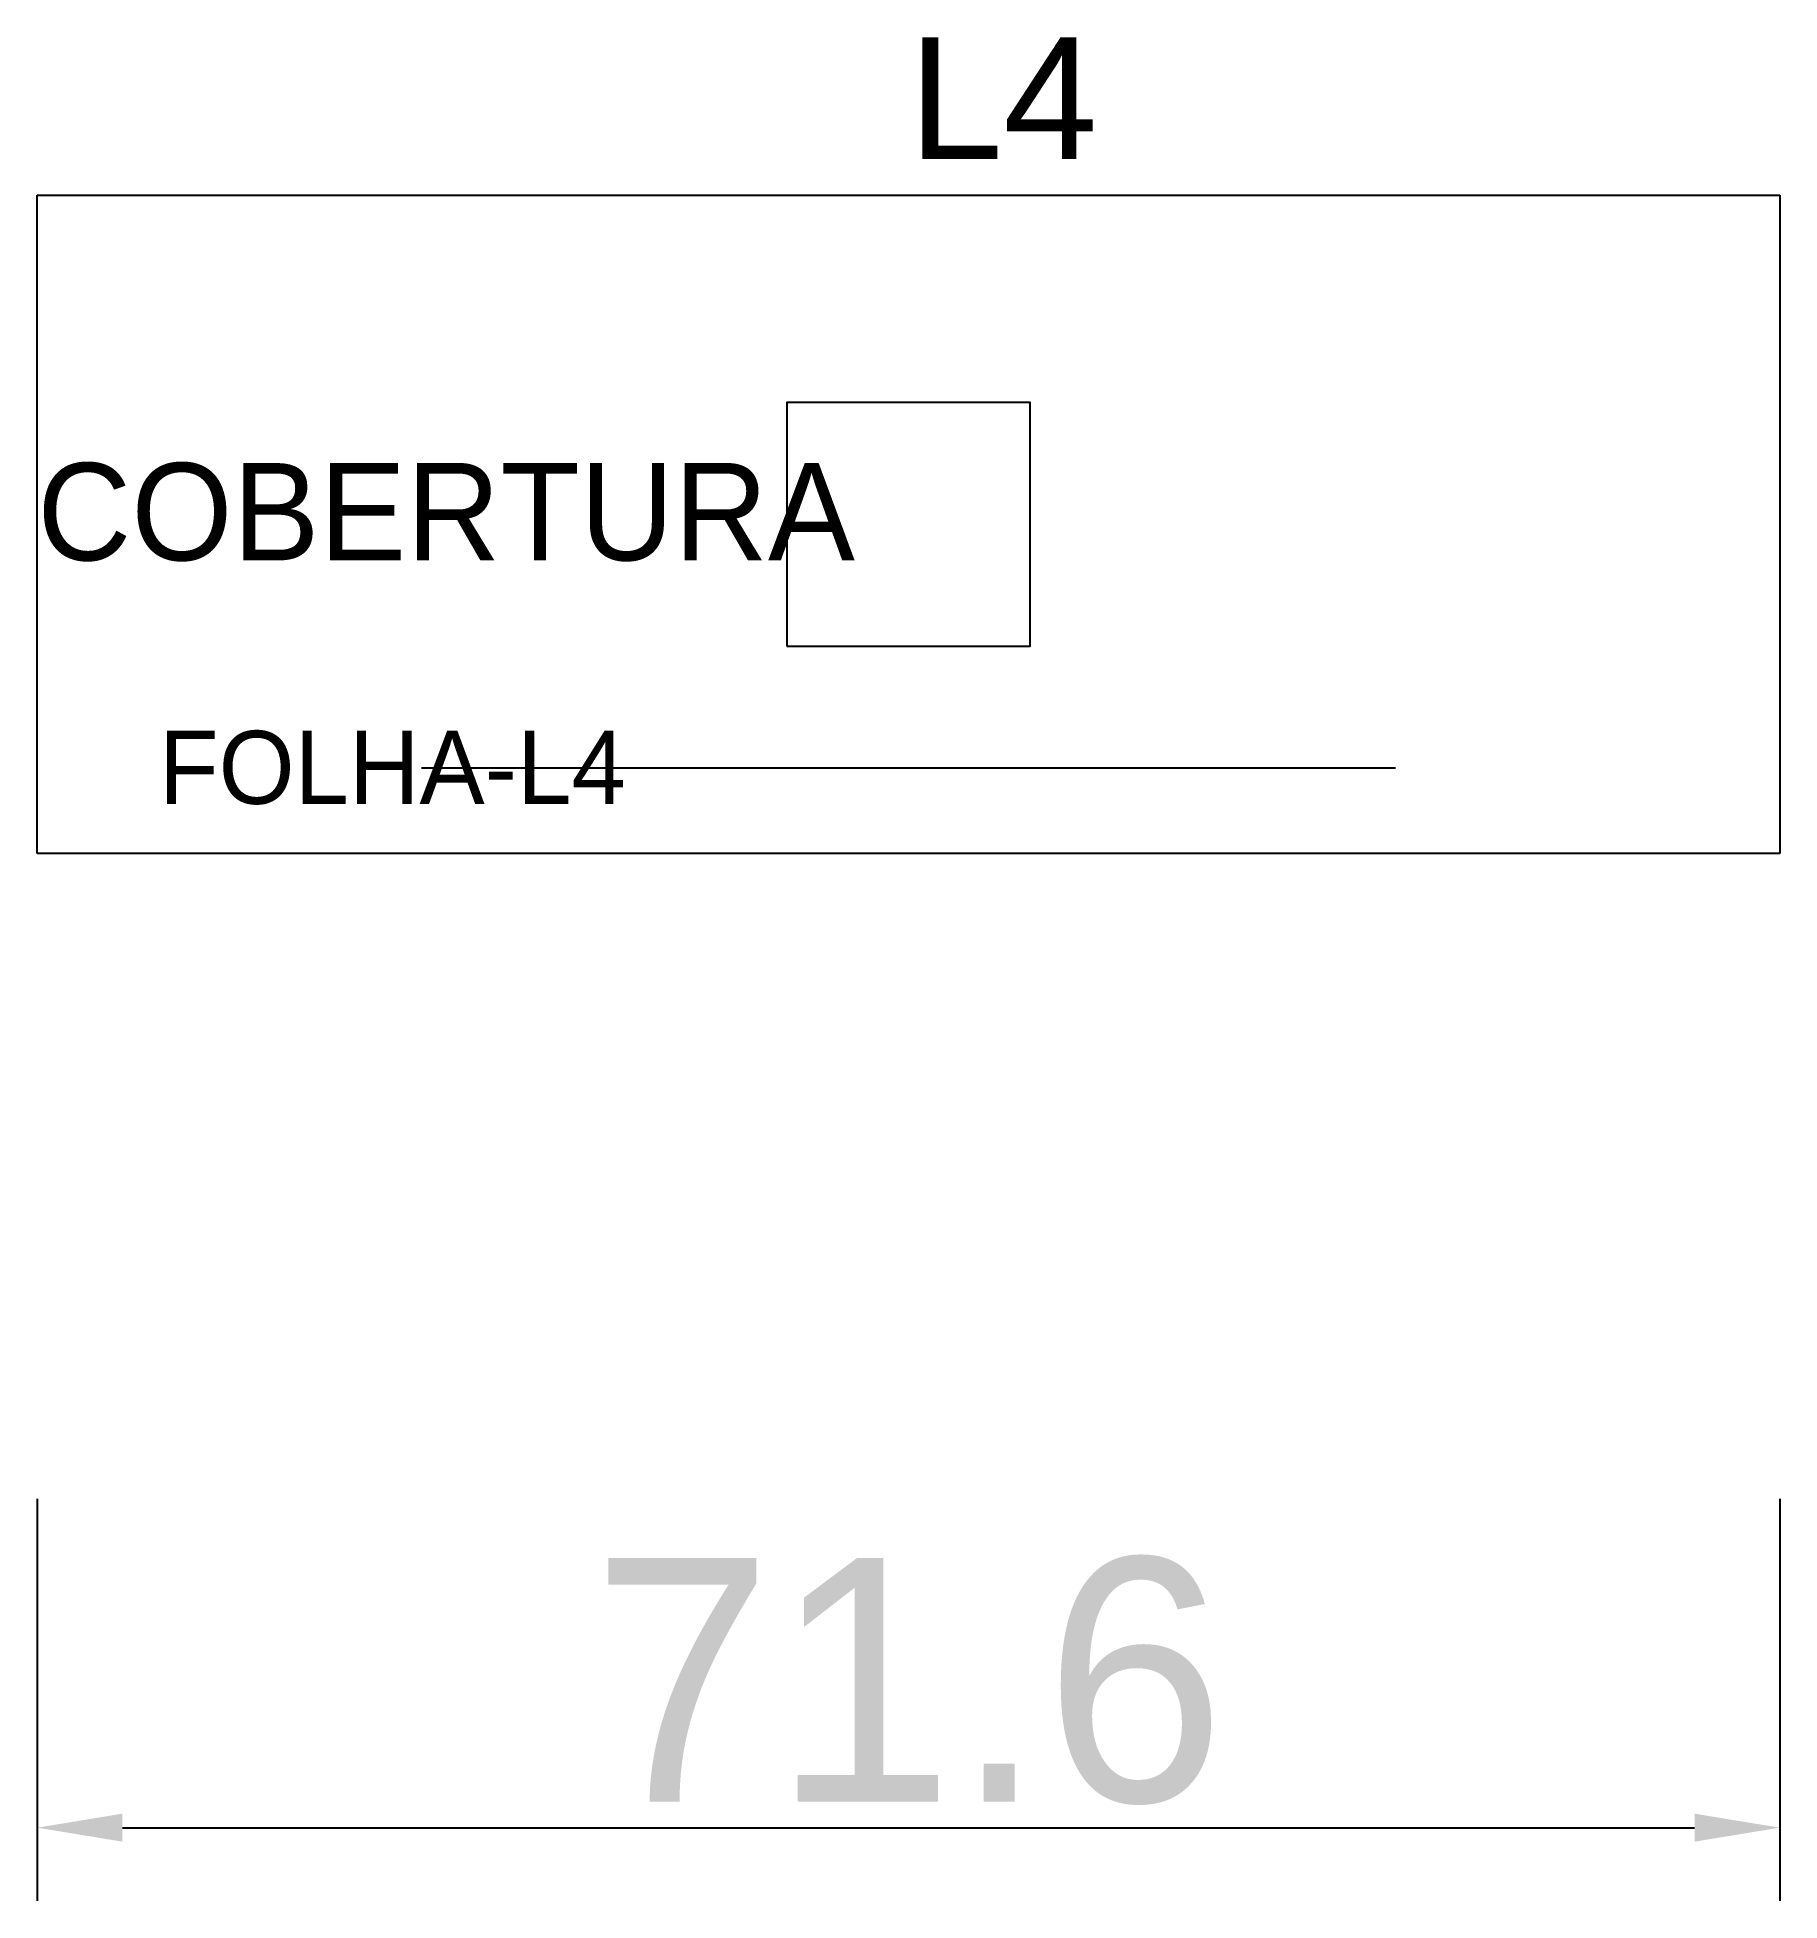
# Model space of a CAD drawing. Header units: metres. Extents: x 222.2 to 293.8, y 131.5 to 208.
import ezdxf

# ---------------------------------------------------------------- set-up
doc = ezdxf.new("R2010")
doc.units = ezdxf.units.M
for name, color, linetype in [('COTA', 241, 'CONTINUOUS'), ('FOLHA', 255, 'CONTINUOUS'), ('Hachura', 251, 'CONTINUOUS'), ('NOMENCLATURA', 7, 'CONTINUOUS'), ('Nível', 160, 'CONTINUOUS'), ('Painéis', 200, 'CONTINUOUS'), ('Pilares', 5, 'CONTINUOUS'), ('SARR_2.2x7', 40, 'CONTINUOUS')]:
    doc.layers.add(name, color=color, linetype=linetype)
doc.styles.add('ARIAL', font='Arial.ttf')
doc.dimstyles.new('EZ DXF', dxfattribs={"dimtxt": 10, "dimasz": 3.5, "dimexe": 3, "dimexo": 1.5, "dimgap": 1, "dimtad": 1, "dimdec": 1, "dimdsep": 46, "dimcen": 2.5, "dimazin": 3, "dimtfac": 1, "dimtmove": 0, "dimatfit": 3})

msp = doc.modelspace()

# ---------------------------------------------------------------- hatches: boundary and pattern name
at = {"layer": 'Hachura'}
h = msp.add_hatch(dxfattribs=at)
h.set_pattern_fill('ANSI31', scale=50)
h.paths.add_polyline_path([(222.2, 201.5), (293.77, 201.5), (293.77, 174.46), (222.2, 174.46)])
h = msp.add_hatch(dxfattribs=at)
h.set_pattern_fill('ANSI31', scale=50)
h.paths.add_polyline_path([(222.2, 201.5), (293.77, 201.5), (293.77, 174.46), (222.2, 174.46)])

# ---------------------------------------------------------------- linework, layer by layer
at = {"layer": 'Painéis', "color": 200}
for p, q in [((222.2, 201.5), (293.77, 201.5)), ((222.2, 174.46), (222.2, 201.5)), ((222.2, 201.5), (293.77, 201.5)), ((222.2, 174.46), (222.2, 201.5)), ((293.77, 201.5), (293.77, 174.46)), ((293.77, 201.5), (293.77, 174.46)), ((293.77, 174.46), (222.2, 174.46)), ((293.77, 174.46), (222.2, 174.46))]:
    msp.add_line(p, q, dxfattribs=at)
at = {"layer": 'Pilares'}
msp.add_lwpolyline([(252.985, 182.98), (262.985, 182.98), (262.985, 192.98), (252.985, 192.98)], close=True, dxfattribs=at)
msp.add_lwpolyline([(252.985, 182.98), (262.985, 182.98), (262.985, 192.98), (252.985, 192.98)], close=True, dxfattribs=at)
at = {"layer": 'SARR_2.2x7'}
msp.add_line((237.985, 177.98), (277.985, 177.98), dxfattribs=at)
msp.add_line((237.985, 177.98), (277.985, 177.98), dxfattribs=at)

# ---------------------------------------------------------------- texts
at = {"layer": 'FOLHA'}
msp.add_text('FOLHA-L4', height=3, dxfattribs=at).set_placement((227.2, 176.5))
msp.add_text('FOLHA-L4', height=3, dxfattribs=at).set_placement((227.2, 176.5))
at = {"layer": 'NOMENCLATURA', "insert": (257.985, 207.98), "char_height": 5, "attachment_point": 1, "style": 'ARIAL'}
msp.add_mtext('L4', dxfattribs=at)
msp.add_mtext('L4', dxfattribs=at)
at = {"layer": 'Nível'}
msp.add_text('COBERTURA', height=4, dxfattribs=at).set_placement((222.2, 186.5))
msp.add_text('COBERTURA', height=4, dxfattribs=at).set_placement((222.2, 186.5))

# ---------------------------------------------------------------- dimensions: what is measured, and where the dimension line sits
at = {"layer": 'COTA'}
msp.add_linear_dim(base=(222.2, 134.46), p1=(222.2, 149.46), p2=(293.77, 149.46), dimstyle='EZ DXF', dxfattribs=at).render()
msp.add_linear_dim(base=(222.2, 134.46), p1=(222.2, 149.46), p2=(293.77, 149.46), dimstyle='EZ DXF', dxfattribs=at).render()

doc.saveas('drawing.dxf')
